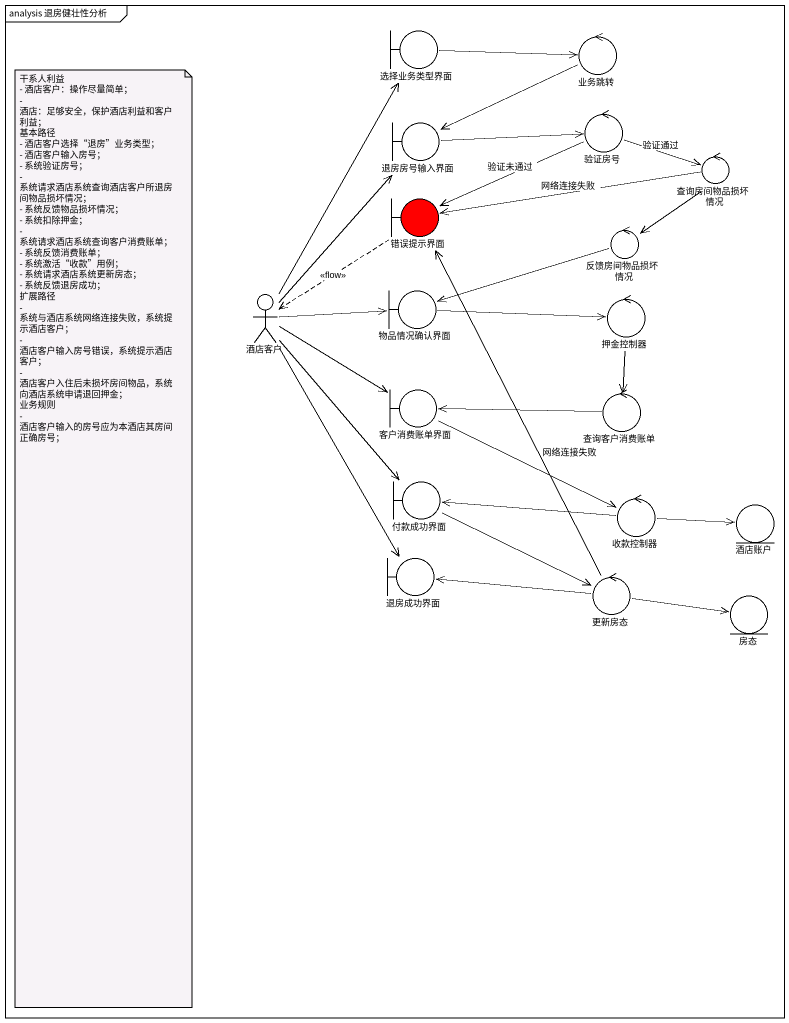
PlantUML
@startuml
mainframe analysis 退房健壮性分析
boundary 选择业务类型界面
control 业务跳转
boundary 退房房号输入界面
control 验证房号
control 查询房间物品损坏情况
boundary 错误提示界面 #FF0000
control 反馈房间物品损坏情况
actor 酒店客户
boundary 物品情况确认界面
control 押金控制器
boundary 客户消费账单界面
control 查询客户消费账单
boundary 付款成功界面
control 收款控制器
entity 酒店账户
boundary 退房成功界面
control 更新房态
entity 房态
选择业务类型界面 -right-> 业务跳转
业务跳转 -left-> 退房房号输入界面
退房房号输入界面 -right-> 验证房号
验证房号 -right-> 查询房间物品损坏情况 : 验证通过
验证房号 -left-> 错误提示界面 : 验证未通过
查询房间物品损坏情况 -left-> 错误提示界面 : 网络连接失败
查询房间物品损坏情况 --> 反馈房间物品损坏情况
错误提示界面 ..> 酒店客户 : <<flow>>
反馈房间物品损坏情况 -left-> 物品情况确认界面
酒店客户 -up-> 选择业务类型界面
酒店客户 -up-> 退房房号输入界面
酒店客户 -right-> 物品情况确认界面
酒店客户 -right-> 客户消费账单界面
酒店客户 --> 付款成功界面
酒店客户 --> 退房成功界面
物品情况确认界面 -right-> 押金控制器
押金控制器 --> 查询客户消费账单
客户消费账单界面 -right-> 收款控制器
查询客户消费账单 -left-> 客户消费账单界面
付款成功界面 -right-> 更新房态
收款控制器 -left-> 付款成功界面
收款控制器 -right-> 酒店账户
更新房态 -up-> 错误提示界面 : 网络连接失败
更新房态 -left-> 退房成功界面
更新房态 -right-> 房态
note as N1
  干系人利益
  - 酒店客户：操作尽量简单；
  - 酒店：足够安全，保护酒店利益和客户利益；
  基本路径
  - 酒店客户选择“退房”业务类型；
  - 酒店客户输入房号；
  - 系统验证房号；
  - 系统请求酒店系统查询酒店客户所退房间物品损坏情况；
  - 系统反馈物品损坏情况；
  - 系统扣除押金；
  - 系统请求酒店系统查询客户消费账单；
  - 系统反馈消费账单；
  - 系统激活“收款”用例；
  - 系统请求酒店系统更新房态；
  - 系统反馈退房成功；
  扩展路径
  - 系统与酒店系统网络连接失败，系统提示酒店客户；
  - 酒店客户输入房号错误，系统提示酒店客户；
  - 酒店客户入住后未损坏房间物品，系统向酒店系统申请退回押金；
  业务规则
  - 酒店客户输入的房号应为本酒店其房间正确房号；
end note
@enduml
